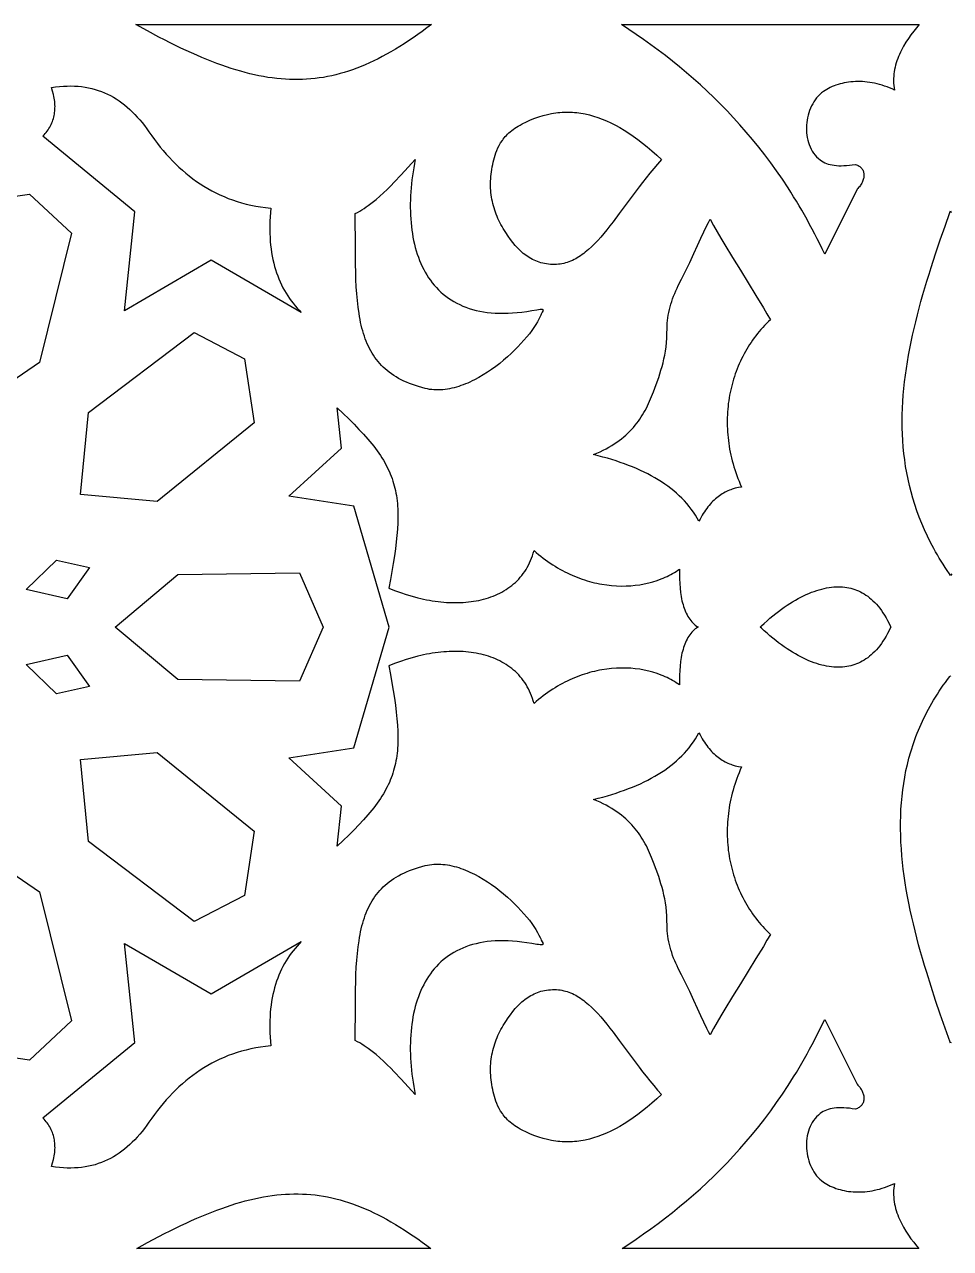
# Model space of a CAD drawing. Extents: x -575 to 575, y -425 to 425.
# Drawn here: x 75.7 to 136.3, y -365 to -285 of the extents above; entities that cross this region are included whole.
import ezdxf

# ---------------------------------------------------------------- set-up
doc = ezdxf.new("R2010")
doc.units = 0
doc.layers.add('LAYER_1', color=18, linetype='CONTINUOUS')

msp = doc.modelspace()

# ---------------------------------------------------------------- linework, layer by layer
at = {"layer": 'LAYER_1'}
for points in [[(102.04, -285.263), (101.738, -285.483), (101.439, -285.697), (101.142, -285.902), (100.848, -286.1), (100.556, -286.29), (100.267, -286.473), (99.979, -286.648), (99.693, -286.816), (99.41, -286.976), (99.128, -287.128), (98.847, -287.273), (98.568, -287.411), (98.29, -287.541), (98.013, -287.664), (97.738, -287.779), (97.463, -287.887), (97.188, -287.987), (96.915, -288.081), (96.642, -288.167), (96.369, -288.245), (96.096, -288.317), (95.824, -288.381), (95.551, -288.438), (95.278, -288.487), (95.005, -288.53), (94.731, -288.565), (94.457, -288.594), (94.182, -288.615), (93.906, -288.629), (93.629, -288.636), (93.35, -288.635), (93.071, -288.628), (92.79, -288.614), (92.507, -288.593), (92.223, -288.565), (91.937, -288.53), (91.649, -288.488), (91.358, -288.439), (91.066, -288.383), (90.771, -288.32), (90.473, -288.251), (90.173, -288.175), (89.87, -288.091), (89.564, -288.001), (89.256, -287.905), (88.943, -287.801), (88.628, -287.691), (88.309, -287.575), (87.986, -287.451), (87.66, -287.321), (87.33, -287.184), (86.995, -287.041), (86.657, -286.891), (86.314, -286.734), (85.967, -286.571), (85.615, -286.402), (85.259, -286.226), (84.898, -286.043), (84.532, -285.854), (83.784, -285.457), (83.014, -285.034), (102.345, -285.034)], [(134.037, -285.249), (133.856, -285.473), (133.679, -285.706), (133.508, -285.947), (133.346, -286.197), (133.193, -286.453), (133.121, -286.584), (133.052, -286.717), (132.986, -286.851), (132.924, -286.987), (132.866, -287.124), (132.812, -287.263), (132.762, -287.403), (132.716, -287.544), (132.676, -287.687), (132.64, -287.831), (132.609, -287.976), (132.584, -288.122), (132.564, -288.269), (132.55, -288.417), (132.542, -288.566), (132.54, -288.716), (132.545, -288.867), (132.557, -289.018), (132.575, -289.171), (132.601, -289.323), (132.439, -289.249), (132.277, -289.179), (132.114, -289.115), (131.952, -289.057), (131.789, -289.004), (131.627, -288.957), (131.466, -288.915), (131.304, -288.878), (131.144, -288.846), (130.984, -288.82), (130.825, -288.798), (130.667, -288.782), (130.511, -288.77), (130.356, -288.764), (130.202, -288.762), (130.05, -288.765), (129.9, -288.773), (129.751, -288.785), (129.605, -288.802), (129.461, -288.823), (129.319, -288.85), (129.18, -288.88), (129.043, -288.915), (128.909, -288.954), (128.778, -288.997), (128.65, -289.045), (128.526, -289.096), (128.404, -289.152), (128.286, -289.211), (128.172, -289.275), (128.061, -289.342), (127.955, -289.414), (127.835, -289.504), (127.722, -289.604), (127.615, -289.711), (127.514, -289.827), (127.421, -289.95), (127.334, -290.079), (127.254, -290.214), (127.18, -290.355), (127.114, -290.501), (127.055, -290.651), (127.003, -290.805), (126.959, -290.962), (126.922, -291.122), (126.892, -291.283), (126.87, -291.446), (126.856, -291.61), (126.849, -291.775), (126.85, -291.939), (126.859, -292.102), (126.877, -292.264), (126.902, -292.423), (126.936, -292.581), (126.978, -292.735), (127.028, -292.885), (127.087, -293.031), (127.154, -293.173), (127.23, -293.308), (127.315, -293.438), (127.409, -293.561), (127.512, -293.677), (127.624, -293.786), (127.745, -293.886), (127.838, -293.952), (127.937, -294.011), (128.043, -294.064), (128.154, -294.111), (128.272, -294.152), (128.396, -294.186), (128.527, -294.213), (128.666, -294.235), (128.811, -294.25), (128.964, -294.258), (129.124, -294.26), (129.292, -294.256), (129.468, -294.245), (129.651, -294.228), (129.844, -294.204), (130.044, -294.174), (130.113, -294.196), (130.178, -294.222), (130.237, -294.251), (130.292, -294.284), (130.342, -294.32), (130.388, -294.359), (130.429, -294.4), (130.466, -294.444), (130.498, -294.49), (130.526, -294.539), (130.549, -294.589), (130.569, -294.641), (130.584, -294.695), (130.595, -294.751), (130.602, -294.807), (130.605, -294.865), (130.604, -294.924), (130.599, -294.984), (130.591, -295.044), (130.578, -295.104), (130.562, -295.165), (130.542, -295.226), (130.519, -295.287), (130.491, -295.347), (130.461, -295.407), (130.427, -295.467), (130.389, -295.525), (130.349, -295.583), (130.304, -295.639), (130.257, -295.694), (130.207, -295.747), (130.153, -295.799), (128.043, -300.031), (127.883, -299.698), (127.722, -299.369), (127.558, -299.044), (127.393, -298.722), (127.226, -298.405), (127.057, -298.091), (126.886, -297.78), (126.714, -297.474), (126.54, -297.171), (126.364, -296.872), (126.186, -296.576), (126.007, -296.284), (125.825, -295.995), (125.642, -295.71), (125.272, -295.15), (124.895, -294.603), (124.511, -294.069), (124.121, -293.548), (123.725, -293.04), (123.323, -292.544), (122.916, -292.059), (122.503, -291.587), (122.084, -291.125), (121.66, -290.675), (121.23, -290.235), (120.796, -289.806), (120.357, -289.386), (119.913, -288.977), (119.464, -288.577), (119.011, -288.186), (118.553, -287.804), (118.091, -287.431), (117.626, -287.066), (117.156, -286.709), (116.683, -286.36), (116.206, -286.018), (115.725, -285.683), (115.242, -285.356), (114.755, -285.034), (134.222, -285.034)], [(79.013, -289.057), (79.248, -289.072), (79.478, -289.095), (79.704, -289.127), (79.925, -289.168), (80.143, -289.217), (80.356, -289.274), (80.565, -289.339), (80.771, -289.413), (80.972, -289.494), (81.17, -289.584), (81.363, -289.682), (81.554, -289.787), (81.74, -289.901), (81.923, -290.022), (82.103, -290.15), (82.279, -290.287), (82.452, -290.431), (82.622, -290.582), (82.789, -290.741), (82.953, -290.907), (83.113, -291.08), (83.271, -291.261), (83.427, -291.448), (83.579, -291.643), (83.729, -291.844), (83.876, -292.053), (84.056, -292.307), (84.238, -292.557), (84.425, -292.802), (84.615, -293.041), (84.809, -293.274), (85.006, -293.503), (85.208, -293.725), (85.414, -293.941), (85.624, -294.152), (85.839, -294.356), (86.058, -294.554), (86.281, -294.746), (86.509, -294.931), (86.742, -295.11), (86.979, -295.282), (87.221, -295.446), (87.468, -295.604), (87.721, -295.755), (87.978, -295.898), (88.24, -296.033), (88.508, -296.162), (88.782, -296.282), (89.061, -296.394), (89.345, -296.499), (89.635, -296.595), (89.931, -296.683), (90.233, -296.763), (90.541, -296.834), (90.855, -296.897), (91.175, -296.95), (91.501, -296.995), (91.834, -297.03), (91.809, -297.322), (91.79, -297.607), (91.778, -297.887), (91.772, -298.161), (91.771, -298.43), (91.777, -298.694), (91.789, -298.952), (91.806, -299.206), (91.83, -299.453), (91.859, -299.696), (91.894, -299.934), (91.934, -300.167), (91.981, -300.394), (92.032, -300.617), (92.089, -300.835), (92.152, -301.048), (92.219, -301.256), (92.293, -301.46), (92.371, -301.659), (92.454, -301.854), (92.543, -302.043), (92.636, -302.229), (92.735, -302.41), (92.838, -302.587), (92.946, -302.759), (93.059, -302.927), (93.177, -303.091), (93.299, -303.251), (93.426, -303.406), (93.557, -303.558), (93.693, -303.706), (93.833, -303.85), (87.947, -300.44), (82.282, -303.732), (82.949, -297.266), (76.951, -292.328), (77.025, -292.247), (77.095, -292.165), (77.161, -292.082), (77.224, -291.997), (77.284, -291.912), (77.339, -291.825), (77.391, -291.737), (77.44, -291.648), (77.484, -291.558), (77.525, -291.466), (77.563, -291.374), (77.597, -291.28), (77.627, -291.185), (77.653, -291.089), (77.676, -290.991), (77.695, -290.892), (77.711, -290.793), (77.723, -290.692), (77.731, -290.59), (77.735, -290.486), (77.736, -290.382), (77.734, -290.276), (77.727, -290.169), (77.717, -290.061), (77.704, -289.952), (77.686, -289.841), (77.665, -289.729), (77.641, -289.617), (77.581, -289.387), (77.506, -289.153), (77.769, -289.115), (78.027, -289.086), (78.281, -289.065), (78.53, -289.054), (78.773, -289.051)], [(111.418, -290.761), (111.555, -290.768), (111.693, -290.778), (111.83, -290.791), (111.968, -290.807), (112.105, -290.827), (112.244, -290.851), (112.382, -290.878), (112.659, -290.941), (112.938, -291.019), (113.218, -291.11), (113.5, -291.215), (113.784, -291.334), (114.069, -291.467), (114.357, -291.614), (114.646, -291.774), (114.939, -291.949), (115.233, -292.138), (115.531, -292.341), (115.831, -292.558), (116.134, -292.789), (116.44, -293.034), (116.75, -293.294), (117.063, -293.568), (117.38, -293.856), (117.119, -294.151), (116.864, -294.448), (116.616, -294.747), (116.375, -295.047), (116.139, -295.348), (115.909, -295.648), (115.462, -296.243), (114.614, -297.393), (114.206, -297.935), (114.005, -298.196), (113.804, -298.448), (113.605, -298.691), (113.405, -298.924), (113.205, -299.146), (113.005, -299.357), (112.803, -299.555), (112.6, -299.741), (112.395, -299.913), (112.291, -299.994), (112.187, -300.07), (112.083, -300.143), (111.977, -300.212), (111.871, -300.277), (111.764, -300.338), (111.656, -300.395), (111.547, -300.447), (111.436, -300.495), (111.325, -300.539), (111.213, -300.578), (111.1, -300.612), (110.985, -300.641), (110.869, -300.665), (110.752, -300.685), (110.633, -300.699), (110.513, -300.708), (110.391, -300.712), (110.254, -300.71), (110.12, -300.704), (109.989, -300.692), (109.862, -300.676), (109.737, -300.655), (109.615, -300.629), (109.495, -300.598), (109.379, -300.563), (109.265, -300.523), (109.153, -300.48), (109.044, -300.431), (108.937, -300.379), (108.833, -300.323), (108.731, -300.263), (108.631, -300.199), (108.533, -300.132), (108.437, -300.061), (108.343, -299.986), (108.251, -299.908), (108.161, -299.827), (108.073, -299.742), (107.986, -299.655), (107.817, -299.471), (107.653, -299.276), (107.495, -299.071), (107.342, -298.857), (107.192, -298.634), (107.03, -298.373), (106.954, -298.241), (106.881, -298.109), (106.812, -297.976), (106.747, -297.841), (106.684, -297.706), (106.626, -297.57), (106.571, -297.434), (106.519, -297.296), (106.472, -297.158), (106.428, -297.018), (106.387, -296.878), (106.351, -296.737), (106.318, -296.595), (106.289, -296.452), (106.265, -296.308), (106.243, -296.163), (106.226, -296.017), (106.213, -295.87), (106.204, -295.722), (106.199, -295.573), (106.198, -295.423), (106.201, -295.272), (106.209, -295.12), (106.22, -294.967), (106.236, -294.812), (106.256, -294.657), (106.28, -294.501), (106.309, -294.343), (106.342, -294.185), (106.379, -294.025), (106.455, -293.733), (106.501, -293.58), (106.553, -293.422), (106.614, -293.262), (106.685, -293.099), (106.767, -292.935), (106.862, -292.771), (106.972, -292.606), (107.032, -292.524), (107.097, -292.443), (107.166, -292.362), (107.239, -292.282), (107.318, -292.202), (107.401, -292.123), (107.489, -292.045), (107.582, -291.968), (107.681, -291.893), (107.785, -291.818), (107.896, -291.745), (108.012, -291.673), (108.134, -291.603), (108.263, -291.534), (108.54, -291.398), (108.817, -291.274), (109.092, -291.164), (109.367, -291.067), (109.641, -290.983), (109.915, -290.912), (110.188, -290.855), (110.325, -290.831), (110.461, -290.811), (110.598, -290.793), (110.734, -290.78), (110.871, -290.769), (111.008, -290.762), (111.144, -290.759), (111.281, -290.758)], [(101.224, -294.124), (101.177, -294.391), (101.134, -294.657), (101.096, -294.923), (101.063, -295.187), (101.034, -295.45), (101.009, -295.712), (100.989, -295.972), (100.974, -296.231), (100.964, -296.488), (100.958, -296.743), (100.957, -296.996), (100.961, -297.247), (100.97, -297.495), (100.984, -297.741), (101.003, -297.984), (101.027, -298.225), (101.057, -298.462), (101.091, -298.697), (101.131, -298.928), (101.176, -299.156), (101.226, -299.38), (101.282, -299.601), (101.344, -299.818), (101.411, -300.031), (101.483, -300.24), (101.561, -300.444), (101.645, -300.645), (101.734, -300.84), (101.83, -301.031), (101.931, -301.218), (102.038, -301.399), (102.151, -301.575), (102.27, -301.746), (102.395, -301.912), (102.526, -302.072), (102.663, -302.226), (102.807, -302.375), (102.956, -302.517), (103.112, -302.654), (103.275, -302.784), (103.444, -302.908), (103.619, -303.025), (103.801, -303.136), (103.989, -303.24), (104.184, -303.337), (104.386, -303.426), (104.595, -303.509), (104.81, -303.584), (105.032, -303.651), (105.261, -303.711), (105.497, -303.763), (105.74, -303.807), (105.99, -303.842), (106.248, -303.87), (106.512, -303.889), (106.783, -303.9), (107.062, -303.901), (107.348, -303.894), (107.642, -303.878), (107.943, -303.853), (108.251, -303.819), (108.567, -303.775), (108.891, -303.721), (109.218, -303.666), (109.341, -303.649), (109.439, -303.638), (109.515, -303.635), (109.57, -303.639), (109.606, -303.65), (109.618, -303.659), (109.627, -303.669), (109.631, -303.681), (109.632, -303.696), (109.626, -303.73), (109.609, -303.773), (109.584, -303.823), (109.516, -303.95), (109.478, -304.026), (109.44, -304.11), (109.364, -304.275), (109.271, -304.45), (109.161, -304.636), (109.035, -304.829), (108.894, -305.03), (108.738, -305.237), (108.568, -305.449), (108.386, -305.664), (108.191, -305.882), (107.984, -306.101), (107.767, -306.32), (107.539, -306.538), (107.302, -306.754), (107.056, -306.966), (106.802, -307.174), (106.54, -307.375), (106.272, -307.569), (105.998, -307.755), (105.718, -307.932), (105.435, -308.098), (105.147, -308.251), (105.002, -308.323), (104.856, -308.392), (104.71, -308.457), (104.563, -308.518), (104.416, -308.576), (104.268, -308.629), (104.121, -308.678), (103.973, -308.723), (103.825, -308.764), (103.677, -308.8), (103.529, -308.831), (103.381, -308.857), (103.234, -308.878), (103.087, -308.893), (102.941, -308.904), (102.795, -308.909), (102.649, -308.908), (102.505, -308.901), (102.361, -308.889), (102.219, -308.87), (102.077, -308.845), (101.936, -308.813), (101.714, -308.755), (101.499, -308.693), (101.291, -308.628), (101.09, -308.558), (100.897, -308.485), (100.71, -308.407), (100.529, -308.326), (100.356, -308.241), (100.189, -308.152), (100.028, -308.059), (99.873, -307.963), (99.725, -307.862), (99.582, -307.758), (99.446, -307.65), (99.315, -307.538), (99.19, -307.422), (99.07, -307.302), (98.955, -307.179), (98.846, -307.051), (98.742, -306.92), (98.643, -306.785), (98.549, -306.646), (98.46, -306.504), (98.375, -306.357), (98.294, -306.207), (98.218, -306.053), (98.147, -305.895), (98.079, -305.733), (98.016, -305.567), (97.956, -305.398), (97.9, -305.225), (97.848, -305.048), (97.799, -304.867), (97.754, -304.682), (97.712, -304.494), (97.673, -304.302), (97.637, -304.106), (97.604, -303.906), (97.546, -303.495), (97.498, -303.069), (97.46, -302.628), (97.429, -302.171), (97.406, -301.7), (97.389, -301.213), (97.377, -300.712), (97.369, -300.195), (97.365, -299.664), (97.359, -297.388), (97.508, -297.307), (97.653, -297.223), (97.796, -297.137), (97.936, -297.047), (98.073, -296.956), (98.207, -296.861), (98.47, -296.666), (98.724, -296.461), (98.97, -296.249), (99.21, -296.03), (99.446, -295.804), (99.677, -295.572), (99.905, -295.336), (100.357, -294.851), (100.811, -294.356), (101.275, -293.856)], [(78.816, -298.662), (76.722, -307.108), (72.676, -309.874), (70.271, -305.051), (72.334, -296.647), (76.06, -296.109)], [(120.782, -298.171), (121.019, -298.587), (121.261, -299.005), (121.509, -299.423), (122.016, -300.259), (122.53, -301.092), (123.547, -302.735), (124.031, -303.536), (124.264, -303.93), (124.489, -304.32), (124.36, -304.443), (124.234, -304.569), (124.11, -304.697), (123.99, -304.828), (123.872, -304.96), (123.757, -305.096), (123.645, -305.233), (123.536, -305.372), (123.429, -305.514), (123.326, -305.658), (123.225, -305.803), (123.128, -305.951), (123.033, -306.101), (122.941, -306.252), (122.853, -306.406), (122.767, -306.561), (122.684, -306.718), (122.605, -306.877), (122.528, -307.037), (122.455, -307.199), (122.385, -307.363), (122.318, -307.528), (122.254, -307.695), (122.193, -307.863), (122.136, -308.032), (122.081, -308.203), (122.03, -308.375), (121.982, -308.549), (121.938, -308.724), (121.897, -308.899), (121.859, -309.076), (121.824, -309.254), (121.793, -309.434), (121.765, -309.614), (121.741, -309.795), (121.72, -309.977), (121.702, -310.159), (121.688, -310.343), (121.677, -310.527), (121.67, -310.713), (121.667, -310.898), (121.667, -311.085), (121.67, -311.272), (121.677, -311.459), (121.688, -311.647), (121.702, -311.836), (121.72, -312.025), (121.742, -312.214), (121.767, -312.404), (121.796, -312.593), (121.828, -312.784), (121.865, -312.974), (121.905, -313.164), (121.949, -313.355), (121.997, -313.545), (122.048, -313.736), (122.104, -313.926), (122.163, -314.116), (122.226, -314.307), (122.293, -314.497), (122.364, -314.686), (122.439, -314.876), (122.518, -315.065), (122.6, -315.254), (122.397, -315.289), (122.198, -315.336), (122.001, -315.395), (121.904, -315.429), (121.808, -315.466), (121.713, -315.507), (121.619, -315.551), (121.526, -315.598), (121.434, -315.648), (121.342, -315.703), (121.252, -315.76), (121.163, -315.822), (121.075, -315.887), (120.988, -315.956), (120.902, -316.028), (120.817, -316.105), (120.733, -316.186), (120.651, -316.27), (120.569, -316.359), (120.489, -316.452), (120.41, -316.549), (120.332, -316.651), (120.256, -316.757), (120.18, -316.867), (120.106, -316.982), (120.034, -317.101), (119.962, -317.225), (119.892, -317.354), (119.824, -317.488), (119.708, -317.283), (119.585, -317.084), (119.455, -316.89), (119.319, -316.7), (119.175, -316.515), (119.024, -316.335), (118.867, -316.159), (118.703, -315.988), (118.532, -315.822), (118.355, -315.66), (118.171, -315.503), (117.981, -315.35), (117.785, -315.201), (117.582, -315.056), (117.373, -314.916), (117.158, -314.78), (116.936, -314.649), (116.709, -314.521), (116.476, -314.397), (116.237, -314.278), (115.992, -314.162), (115.741, -314.05), (115.485, -313.942), (115.223, -313.838), (114.956, -313.738), (114.683, -313.641), (114.405, -313.549), (114.122, -313.459), (113.834, -313.374), (113.54, -313.291), (113.241, -313.213), (112.937, -313.137), (113.154, -313.046), (113.362, -312.951), (113.562, -312.854), (113.755, -312.754), (113.94, -312.651), (114.118, -312.545), (114.289, -312.437), (114.453, -312.326), (114.61, -312.213), (114.761, -312.097), (114.905, -311.979), (115.044, -311.858), (115.176, -311.735), (115.303, -311.61), (115.424, -311.482), (115.541, -311.353), (115.652, -311.221), (115.758, -311.087), (115.86, -310.951), (115.957, -310.813), (116.05, -310.673), (116.139, -310.532), (116.224, -310.388), (116.306, -310.243), (116.384, -310.096), (116.459, -309.947), (116.599, -309.645), (116.73, -309.337), (116.852, -309.024), (117.025, -308.555), (117.189, -308.09), (117.267, -307.856), (117.34, -307.62), (117.409, -307.38), (117.473, -307.136), (117.532, -306.887), (117.584, -306.632), (117.629, -306.368), (117.668, -306.097), (117.698, -305.816), (117.719, -305.524), (117.732, -305.221), (117.735, -304.906), (117.738, -304.732), (117.747, -304.556), (117.763, -304.378), (117.785, -304.2), (117.813, -304.021), (117.847, -303.841), (117.887, -303.661), (117.933, -303.482), (117.984, -303.303), (118.039, -303.125), (118.1, -302.948), (118.166, -302.773), (118.236, -302.599), (118.311, -302.428), (118.389, -302.26), (118.472, -302.095), (118.686, -301.675), (118.88, -301.286), (119.216, -300.591), (119.495, -299.992), (119.732, -299.468), (119.942, -299.002), (120.138, -298.574), (120.338, -298.164), (120.442, -297.961), (120.554, -297.755)], [(90.125, -306.867), (90.742, -311.066), (84.406, -316.201), (79.397, -315.743), (79.921, -310.389), (86.828, -305.166)], [(96.56, -310.449), (96.931, -310.805), (97.278, -311.149), (97.603, -311.484), (97.905, -311.809), (98.186, -312.128), (98.446, -312.439), (98.567, -312.593), (98.684, -312.746), (98.796, -312.898), (98.903, -313.049), (99.005, -313.2), (99.102, -313.35), (99.194, -313.5), (99.282, -313.649), (99.365, -313.799), (99.443, -313.948), (99.517, -314.098), (99.586, -314.249), (99.651, -314.4), (99.712, -314.552), (99.768, -314.705), (99.82, -314.859), (99.868, -315.014), (99.912, -315.17), (99.952, -315.329), (99.988, -315.488), (100.02, -315.65), (100.049, -315.814), (100.073, -315.98), (100.094, -316.148), (100.112, -316.319), (100.125, -316.492), (100.136, -316.669), (100.142, -316.848), (100.146, -317.03), (100.146, -317.216), (100.137, -317.598), (100.115, -317.995), (100.082, -318.408), (100.037, -318.838), (99.981, -319.288), (99.915, -319.757), (99.839, -320.248), (99.754, -320.761), (99.66, -321.298), (99.558, -321.86), (99.933, -322.013), (100.309, -322.152), (100.688, -322.279), (101.068, -322.393), (101.447, -322.493), (101.637, -322.538), (101.827, -322.58), (102.016, -322.618), (102.205, -322.653), (102.393, -322.684), (102.581, -322.711), (102.768, -322.736), (102.954, -322.756), (103.139, -322.773), (103.324, -322.786), (103.507, -322.796), (103.689, -322.802), (103.87, -322.805), (104.049, -322.803), (104.228, -322.798), (104.404, -322.789), (104.579, -322.776), (104.752, -322.76), (104.924, -322.739), (105.093, -322.715), (105.26, -322.687), (105.426, -322.655), (105.589, -322.619), (105.75, -322.579), (105.908, -322.535), (106.064, -322.487), (106.218, -322.434), (106.368, -322.378), (106.516, -322.318), (106.661, -322.253), (106.804, -322.185), (106.943, -322.112), (107.079, -322.035), (107.212, -321.954), (107.341, -321.868), (107.467, -321.778), (107.589, -321.684), (107.708, -321.586), (107.823, -321.483), (107.935, -321.376), (108.042, -321.264), (108.146, -321.148), (108.245, -321.027), (108.34, -320.902), (108.431, -320.773), (108.518, -320.639), (108.6, -320.5), (108.678, -320.357), (108.751, -320.209), (108.819, -320.056), (108.882, -319.899), (108.941, -319.737), (108.994, -319.57), (109.043, -319.399), (109.191, -319.53), (109.341, -319.656), (109.492, -319.778), (109.644, -319.897), (109.797, -320.011), (109.951, -320.122), (110.107, -320.228), (110.263, -320.331), (110.419, -320.429), (110.577, -320.524), (110.735, -320.615), (110.894, -320.703), (111.054, -320.786), (111.214, -320.866), (111.374, -320.942), (111.535, -321.014), (111.696, -321.083), (111.858, -321.148), (112.019, -321.209), (112.181, -321.267), (112.343, -321.321), (112.505, -321.371), (112.667, -321.418), (112.829, -321.462), (112.991, -321.502), (113.152, -321.539), (113.314, -321.572), (113.475, -321.602), (113.796, -321.651), (114.114, -321.687), (114.431, -321.71), (114.744, -321.72), (115.054, -321.717), (115.36, -321.702), (115.662, -321.674), (115.959, -321.634), (116.25, -321.582), (116.536, -321.519), (116.815, -321.444), (117.088, -321.357), (117.353, -321.26), (117.483, -321.207), (117.611, -321.151), (117.736, -321.093), (117.86, -321.032), (117.982, -320.968), (118.101, -320.902), (118.218, -320.833), (118.332, -320.762), (118.444, -320.688), (118.554, -320.612), (118.548, -320.933), (118.55, -321.247), (118.563, -321.553), (118.585, -321.85), (118.617, -322.138), (118.66, -322.414), (118.685, -322.548), (118.713, -322.679), (118.745, -322.807), (118.779, -322.932), (118.815, -323.053), (118.855, -323.171), (118.898, -323.285), (118.944, -323.395), (118.993, -323.502), (119.045, -323.605), (119.101, -323.703), (119.159, -323.798), (119.221, -323.888), (119.287, -323.974), (119.355, -324.055), (119.427, -324.132), (119.503, -324.204), (119.582, -324.271), (119.664, -324.333), (119.751, -324.39), (119.774, -324.39), (119.763, -324.398), (119.774, -324.405), (119.751, -324.405), (119.664, -324.462), (119.582, -324.524), (119.503, -324.592), (119.427, -324.664), (119.355, -324.74), (119.287, -324.822), (119.221, -324.907), (119.159, -324.998), (119.101, -325.092), (119.045, -325.191), (118.993, -325.293), (118.944, -325.4), (118.898, -325.511), (118.855, -325.625), (118.815, -325.742), (118.779, -325.864), (118.745, -325.988), (118.713, -326.116), (118.685, -326.247), (118.66, -326.381), (118.617, -326.658), (118.585, -326.945), (118.563, -327.242), (118.55, -327.549), (118.548, -327.863), (118.554, -328.184), (118.444, -328.108), (118.332, -328.034), (118.218, -327.962), (118.101, -327.893), (117.982, -327.827), (117.86, -327.763), (117.736, -327.702), (117.611, -327.644), (117.483, -327.589), (117.353, -327.536), (117.088, -327.438), (116.815, -327.352), (116.536, -327.277), (116.25, -327.213), (115.959, -327.161), (115.662, -327.121), (115.36, -327.094), (115.054, -327.078), (114.744, -327.076), (114.431, -327.086), (114.114, -327.109), (113.796, -327.145), (113.475, -327.194), (113.314, -327.224), (113.152, -327.257), (112.991, -327.293), (112.829, -327.333), (112.667, -327.377), (112.505, -327.424), (112.343, -327.475), (112.181, -327.529), (112.019, -327.586), (111.858, -327.648), (111.696, -327.713), (111.535, -327.781), (111.374, -327.854), (111.214, -327.93), (111.054, -328.009), (110.894, -328.093), (110.735, -328.18), (110.577, -328.271), (110.419, -328.366), (110.263, -328.465), (110.107, -328.567), (109.951, -328.674), (109.797, -328.784), (109.644, -328.899), (109.492, -329.017), (109.341, -329.139), (109.191, -329.266), (109.043, -329.396), (108.994, -329.225), (108.941, -329.058), (108.882, -328.896), (108.819, -328.739), (108.751, -328.587), (108.678, -328.439), (108.6, -328.296), (108.518, -328.157), (108.431, -328.023), (108.34, -327.893), (108.245, -327.768), (108.146, -327.648), (108.042, -327.531), (107.935, -327.42), (107.823, -327.313), (107.708, -327.21), (107.589, -327.111), (107.467, -327.017), (107.341, -326.927), (107.212, -326.842), (107.079, -326.761), (106.943, -326.684), (106.804, -326.611), (106.661, -326.542), (106.516, -326.478), (106.368, -326.417), (106.218, -326.361), (106.064, -326.309), (105.908, -326.261), (105.75, -326.217), (105.589, -326.177), (105.426, -326.141), (105.26, -326.108), (105.093, -326.08), (104.924, -326.056), (104.752, -326.036), (104.579, -326.019), (104.404, -326.006), (104.228, -325.997), (104.049, -325.992), (103.87, -325.991), (103.689, -325.993), (103.507, -325.999), (103.324, -326.009), (103.139, -326.022), (102.954, -326.039), (102.768, -326.06), (102.581, -326.084), (102.393, -326.112), (102.205, -326.143), (102.016, -326.178), (101.827, -326.216), (101.637, -326.257), (101.447, -326.302), (101.068, -326.403), (100.688, -326.516), (100.309, -326.643), (99.933, -326.783), (99.558, -326.935), (99.66, -327.497), (99.754, -328.034), (99.839, -328.548), (99.915, -329.038), (99.981, -329.508), (100.037, -329.957), (100.082, -330.388), (100.115, -330.801), (100.137, -331.198), (100.146, -331.579), (100.146, -331.765), (100.142, -331.948), (100.136, -332.127), (100.125, -332.303), (100.112, -332.477), (100.094, -332.647), (100.073, -332.816), (100.049, -332.982), (100.02, -333.145), (99.988, -333.307), (99.952, -333.467), (99.912, -333.625), (99.868, -333.782), (99.82, -333.937), (99.768, -334.091), (99.712, -334.244), (99.651, -334.396), (99.586, -334.547), (99.517, -334.697), (99.443, -334.847), (99.365, -334.997), (99.282, -335.146), (99.194, -335.296), (99.102, -335.446), (99.005, -335.596), (98.903, -335.746), (98.796, -335.897), (98.684, -336.049), (98.567, -336.202), (98.446, -336.356), (98.186, -336.668), (97.905, -336.986), (97.603, -337.312), (97.278, -337.646), (96.931, -337.991), (96.56, -338.346), (96.166, -338.715), (96.452, -336.092), (93.008, -332.954), (97.256, -332.291), (99.567, -324.398), (97.256, -316.504), (93.008, -315.842), (96.452, -312.703), (96.166, -310.081)], [(79.986, -320.507), (78.52, -322.563), (75.84, -321.955), (77.824, -320.033)], [(95.265, -324.398), (93.725, -327.929), (85.768, -327.825), (81.678, -324.398), (85.768, -320.97), (93.725, -320.866)], [(129.066, -321.773), (129.207, -321.781), (129.345, -321.795), (129.48, -321.814), (129.614, -321.838), (129.745, -321.868), (129.874, -321.903), (130.001, -321.944), (130.127, -321.99), (130.25, -322.042), (130.373, -322.1), (130.494, -322.164), (130.613, -322.234), (130.732, -322.31), (130.849, -322.393), (130.965, -322.483), (131.08, -322.58), (131.194, -322.684), (131.307, -322.795), (131.418, -322.914), (131.528, -323.041), (131.637, -323.176), (131.744, -323.319), (131.849, -323.47), (131.953, -323.63), (132.055, -323.798), (132.154, -323.976), (132.251, -324.162), (132.346, -324.357), (132.364, -324.398), (132.346, -324.438), (132.251, -324.634), (132.154, -324.82), (132.055, -324.997), (131.953, -325.166), (131.849, -325.325), (131.744, -325.477), (131.637, -325.62), (131.528, -325.755), (131.418, -325.882), (131.307, -326.001), (131.194, -326.112), (131.08, -326.216), (130.965, -326.312), (130.849, -326.402), (130.732, -326.485), (130.613, -326.561), (130.494, -326.631), (130.373, -326.695), (130.25, -326.753), (130.127, -326.805), (130.001, -326.852), (129.874, -326.892), (129.745, -326.928), (129.614, -326.957), (129.48, -326.982), (129.345, -327.001), (129.207, -327.014), (129.066, -327.022), (128.923, -327.025), (128.777, -327.021), (128.629, -327.012), (128.478, -326.998), (128.325, -326.977), (128.168, -326.951), (128.01, -326.919), (127.849, -326.88), (127.686, -326.836), (127.52, -326.785), (127.352, -326.728), (127.182, -326.665), (127.01, -326.596), (126.837, -326.521), (126.661, -326.439), (126.484, -326.351), (126.306, -326.256), (126.126, -326.156), (125.945, -326.049), (125.762, -325.935), (125.579, -325.816), (125.394, -325.69), (125.209, -325.558), (125.023, -325.42), (124.837, -325.276), (124.65, -325.126), (124.463, -324.969), (124.275, -324.807), (124.088, -324.638), (123.9, -324.464), (123.831, -324.398), (123.9, -324.331), (124.088, -324.157), (124.275, -323.989), (124.463, -323.826), (124.65, -323.67), (124.837, -323.519), (125.023, -323.375), (125.209, -323.237), (125.394, -323.105), (125.579, -322.98), (125.762, -322.86), (125.945, -322.747), (126.126, -322.64), (126.306, -322.539), (126.484, -322.445), (126.661, -322.357), (126.837, -322.275), (127.01, -322.199), (127.182, -322.13), (127.352, -322.067), (127.52, -322.01), (127.686, -321.96), (127.849, -321.915), (128.01, -321.877), (128.168, -321.844), (128.325, -321.818), (128.478, -321.798), (128.629, -321.783), (128.777, -321.774), (128.923, -321.771)], [(79.986, -328.288), (77.824, -328.763), (75.84, -326.84), (78.52, -326.232)], [(119.892, -331.441), (119.962, -331.57), (120.034, -331.694), (120.106, -331.814), (120.18, -331.929), (120.256, -332.039), (120.332, -332.145), (120.41, -332.246), (120.489, -332.343), (120.569, -332.436), (120.651, -332.525), (120.733, -332.61), (120.817, -332.69), (120.902, -332.767), (120.988, -332.84), (121.075, -332.909), (121.163, -332.974), (121.252, -333.035), (121.342, -333.093), (121.434, -333.147), (121.526, -333.198), (121.619, -333.245), (121.713, -333.289), (121.808, -333.329), (121.904, -333.366), (122.001, -333.4), (122.198, -333.459), (122.397, -333.506), (122.6, -333.542), (122.518, -333.731), (122.439, -333.92), (122.364, -334.109), (122.293, -334.299), (122.226, -334.489), (122.163, -334.679), (122.104, -334.87), (122.048, -335.06), (121.997, -335.25), (121.949, -335.441), (121.905, -335.631), (121.865, -335.822), (121.828, -336.012), (121.796, -336.202), (121.767, -336.392), (121.742, -336.581), (121.72, -336.771), (121.702, -336.96), (121.688, -337.148), (121.677, -337.336), (121.67, -337.524), (121.667, -337.711), (121.667, -337.897), (121.67, -338.083), (121.677, -338.268), (121.688, -338.452), (121.702, -338.636), (121.72, -338.819), (121.741, -339.001), (121.765, -339.182), (121.793, -339.362), (121.824, -339.541), (121.859, -339.719), (121.897, -339.896), (121.938, -340.072), (121.982, -340.247), (122.03, -340.42), (122.081, -340.592), (122.136, -340.763), (122.193, -340.933), (122.254, -341.101), (122.318, -341.267), (122.385, -341.433), (122.455, -341.596), (122.528, -341.758), (122.605, -341.919), (122.684, -342.077), (122.767, -342.234), (122.853, -342.39), (122.941, -342.543), (123.033, -342.695), (123.128, -342.844), (123.225, -342.992), (123.326, -343.138), (123.429, -343.282), (123.536, -343.423), (123.645, -343.563), (123.757, -343.7), (123.872, -343.835), (123.99, -343.968), (124.11, -344.098), (124.234, -344.227), (124.36, -344.352), (124.489, -344.476), (124.264, -344.865), (124.031, -345.259), (123.547, -346.061), (122.53, -347.703), (122.016, -348.536), (121.509, -349.372), (121.261, -349.791), (121.019, -350.208), (120.782, -350.625), (120.554, -351.04), (120.442, -350.834), (120.338, -350.631), (120.138, -350.222), (119.942, -349.794), (119.732, -349.327), (119.495, -348.804), (119.216, -348.204), (118.88, -347.51), (118.686, -347.121), (118.472, -346.701), (118.389, -346.535), (118.311, -346.367), (118.236, -346.196), (118.166, -346.023), (118.1, -345.848), (118.039, -345.671), (117.984, -345.493), (117.933, -345.314), (117.887, -345.134), (117.847, -344.954), (117.813, -344.775), (117.785, -344.596), (117.763, -344.417), (117.747, -344.24), (117.738, -344.064), (117.735, -343.89), (117.732, -343.574), (117.719, -343.271), (117.698, -342.979), (117.668, -342.698), (117.629, -342.427), (117.584, -342.164), (117.532, -341.908), (117.473, -341.659), (117.409, -341.415), (117.34, -341.176), (117.267, -340.939), (117.189, -340.705), (117.025, -340.24), (116.852, -339.772), (116.73, -339.458), (116.599, -339.15), (116.459, -338.848), (116.384, -338.699), (116.306, -338.552), (116.224, -338.407), (116.139, -338.264), (116.05, -338.122), (115.957, -337.982), (115.86, -337.844), (115.758, -337.709), (115.652, -337.575), (115.541, -337.443), (115.424, -337.313), (115.303, -337.186), (115.176, -337.06), (115.044, -336.938), (114.905, -336.817), (114.761, -336.699), (114.61, -336.583), (114.453, -336.469), (114.289, -336.359), (114.118, -336.25), (113.94, -336.145), (113.755, -336.042), (113.562, -335.942), (113.362, -335.844), (113.154, -335.75), (112.937, -335.658), (113.241, -335.583), (113.54, -335.504), (113.834, -335.422), (114.122, -335.336), (114.405, -335.247), (114.683, -335.154), (114.956, -335.057), (115.223, -334.957), (115.485, -334.853), (115.741, -334.745), (115.992, -334.634), (116.237, -334.518), (116.476, -334.398), (116.709, -334.275), (116.936, -334.147), (117.158, -334.015), (117.373, -333.879), (117.582, -333.739), (117.785, -333.595), (117.981, -333.446), (118.171, -333.293), (118.355, -333.135), (118.532, -332.973), (118.703, -332.807), (118.867, -332.636), (119.024, -332.461), (119.175, -332.28), (119.319, -332.095), (119.455, -331.906), (119.585, -331.711), (119.708, -331.512), (119.824, -331.308)], [(90.742, -337.73), (90.125, -341.929), (86.828, -343.629), (79.921, -338.407), (79.397, -333.052), (84.406, -332.595)], [(76.722, -341.688), (78.816, -350.133), (76.06, -352.686), (72.334, -352.148), (70.271, -343.744), (72.676, -338.922)], [(102.941, -339.892), (103.087, -339.902), (103.234, -339.918), (103.381, -339.939), (103.529, -339.965), (103.677, -339.996), (103.825, -340.032), (103.973, -340.072), (104.121, -340.117), (104.268, -340.166), (104.416, -340.22), (104.563, -340.277), (104.71, -340.338), (104.856, -340.403), (105.002, -340.472), (105.147, -340.544), (105.435, -340.698), (105.718, -340.864), (105.998, -341.04), (106.272, -341.226), (106.54, -341.42), (106.802, -341.622), (107.056, -341.829), (107.302, -342.041), (107.539, -342.257), (107.767, -342.475), (107.984, -342.694), (108.191, -342.913), (108.386, -343.131), (108.568, -343.347), (108.738, -343.558), (108.894, -343.765), (109.035, -343.966), (109.161, -344.16), (109.271, -344.345), (109.364, -344.521), (109.44, -344.685), (109.478, -344.77), (109.516, -344.846), (109.584, -344.972), (109.609, -345.023), (109.626, -345.065), (109.632, -345.1), (109.631, -345.114), (109.627, -345.126), (109.618, -345.137), (109.606, -345.145), (109.57, -345.157), (109.515, -345.161), (109.439, -345.157), (109.341, -345.147), (109.218, -345.129), (108.891, -345.074), (108.567, -345.021), (108.251, -344.977), (107.943, -344.942), (107.642, -344.917), (107.348, -344.901), (107.062, -344.894), (106.783, -344.896), (106.512, -344.906), (106.248, -344.926), (105.99, -344.953), (105.74, -344.989), (105.497, -345.033), (105.261, -345.085), (105.032, -345.144), (104.81, -345.212), (104.595, -345.287), (104.386, -345.369), (104.184, -345.459), (103.989, -345.556), (103.801, -345.66), (103.619, -345.77), (103.444, -345.887), (103.275, -346.011), (103.112, -346.142), (102.956, -346.278), (102.807, -346.421), (102.663, -346.569), (102.526, -346.724), (102.395, -346.884), (102.27, -347.049), (102.151, -347.22), (102.038, -347.396), (101.931, -347.578), (101.83, -347.764), (101.734, -347.955), (101.645, -348.151), (101.561, -348.351), (101.483, -348.556), (101.411, -348.765), (101.344, -348.978), (101.282, -349.194), (101.226, -349.415), (101.176, -349.64), (101.131, -349.867), (101.091, -350.099), (101.057, -350.333), (101.027, -350.571), (101.003, -350.811), (100.984, -351.054), (100.97, -351.3), (100.961, -351.549), (100.957, -351.799), (100.958, -352.052), (100.964, -352.307), (100.974, -352.564), (100.989, -352.823), (101.009, -353.083), (101.034, -353.345), (101.063, -353.608), (101.096, -353.873), (101.134, -354.138), (101.177, -354.405), (101.224, -354.672), (101.275, -354.939), (100.811, -354.44), (100.357, -353.945), (99.905, -353.46), (99.677, -353.223), (99.446, -352.992), (99.21, -352.766), (98.97, -352.546), (98.724, -352.334), (98.47, -352.13), (98.207, -351.934), (98.073, -351.84), (97.936, -351.748), (97.796, -351.659), (97.653, -351.572), (97.508, -351.488), (97.359, -351.407), (97.365, -349.132), (97.369, -348.6), (97.377, -348.084), (97.389, -347.582), (97.406, -347.096), (97.429, -346.624), (97.46, -346.168), (97.498, -345.727), (97.546, -345.301), (97.604, -344.89), (97.637, -344.69), (97.673, -344.494), (97.712, -344.302), (97.754, -344.113), (97.799, -343.929), (97.848, -343.748), (97.9, -343.571), (97.956, -343.398), (98.016, -343.228), (98.079, -343.063), (98.147, -342.901), (98.218, -342.743), (98.294, -342.589), (98.375, -342.438), (98.46, -342.292), (98.549, -342.149), (98.643, -342.01), (98.742, -341.875), (98.846, -341.744), (98.955, -341.617), (99.07, -341.493), (99.19, -341.373), (99.315, -341.258), (99.446, -341.146), (99.582, -341.037), (99.725, -340.933), (99.873, -340.833), (100.028, -340.736), (100.189, -340.643), (100.356, -340.554), (100.529, -340.469), (100.71, -340.388), (100.897, -340.311), (101.09, -340.237), (101.291, -340.168), (101.499, -340.102), (101.714, -340.04), (101.936, -339.982), (102.077, -339.951), (102.219, -339.926), (102.361, -339.907), (102.505, -339.894), (102.649, -339.888), (102.795, -339.887)], [(93.693, -345.09), (93.557, -345.237), (93.426, -345.389), (93.299, -345.545), (93.177, -345.705), (93.059, -345.868), (92.946, -346.037), (92.838, -346.209), (92.735, -346.386), (92.636, -346.567), (92.543, -346.752), (92.454, -346.942), (92.371, -347.136), (92.293, -347.335), (92.219, -347.539), (92.152, -347.747), (92.089, -347.961), (92.032, -348.178), (91.981, -348.401), (91.934, -348.629), (91.894, -348.862), (91.859, -349.099), (91.83, -349.342), (91.806, -349.59), (91.789, -349.843), (91.777, -350.101), (91.771, -350.365), (91.772, -350.634), (91.778, -350.909), (91.79, -351.189), (91.809, -351.474), (91.834, -351.765), (91.501, -351.801), (91.175, -351.845), (90.855, -351.899), (90.541, -351.961), (90.233, -352.033), (89.931, -352.112), (89.635, -352.2), (89.345, -352.297), (89.061, -352.401), (88.782, -352.514), (88.508, -352.634), (88.24, -352.762), (87.978, -352.898), (87.721, -353.041), (87.468, -353.191), (87.221, -353.349), (86.979, -353.514), (86.742, -353.686), (86.509, -353.864), (86.281, -354.049), (86.058, -354.241), (85.839, -354.439), (85.624, -354.644), (85.414, -354.854), (85.208, -355.071), (85.006, -355.293), (84.809, -355.521), (84.615, -355.755), (84.425, -355.994), (84.238, -356.238), (84.056, -356.488), (83.876, -356.743), (83.729, -356.951), (83.579, -357.153), (83.427, -357.347), (83.271, -357.535), (83.113, -357.715), (82.953, -357.889), (82.789, -358.055), (82.622, -358.213), (82.452, -358.365), (82.279, -358.509), (82.103, -358.645), (81.923, -358.774), (81.74, -358.895), (81.554, -359.008), (81.363, -359.114), (81.17, -359.211), (80.972, -359.301), (80.771, -359.383), (80.565, -359.456), (80.356, -359.522), (80.143, -359.579), (79.925, -359.628), (79.704, -359.668), (79.478, -359.7), (79.248, -359.723), (79.013, -359.738), (78.773, -359.744), (78.53, -359.742), (78.281, -359.73), (78.027, -359.71), (77.769, -359.681), (77.506, -359.642), (77.581, -359.408), (77.641, -359.179), (77.665, -359.066), (77.686, -358.954), (77.704, -358.844), (77.717, -358.735), (77.727, -358.626), (77.734, -358.52), (77.736, -358.414), (77.735, -358.309), (77.731, -358.206), (77.723, -358.104), (77.711, -358.003), (77.695, -357.903), (77.676, -357.804), (77.653, -357.707), (77.627, -357.611), (77.597, -357.516), (77.563, -357.422), (77.525, -357.329), (77.484, -357.238), (77.44, -357.147), (77.391, -357.058), (77.339, -356.97), (77.284, -356.884), (77.224, -356.798), (77.161, -356.714), (77.095, -356.631), (77.025, -356.549), (76.951, -356.468), (82.949, -351.53), (82.282, -345.063), (87.947, -348.355), (93.833, -344.946)], [(110.513, -348.088), (110.633, -348.097), (110.752, -348.111), (110.869, -348.13), (110.985, -348.155), (111.1, -348.184), (111.213, -348.218), (111.325, -348.257), (111.436, -348.3), (111.547, -348.348), (111.656, -348.4), (111.764, -348.457), (111.871, -348.518), (111.977, -348.583), (112.083, -348.652), (112.187, -348.725), (112.291, -348.802), (112.395, -348.882), (112.6, -349.054), (112.803, -349.24), (113.005, -349.439), (113.205, -349.65), (113.405, -349.872), (113.605, -350.105), (113.804, -350.348), (114.005, -350.6), (114.206, -350.86), (114.614, -351.402), (115.462, -352.552), (115.909, -353.148), (116.139, -353.448), (116.375, -353.748), (116.616, -354.048), (116.864, -354.347), (117.119, -354.645), (117.38, -354.939), (117.063, -355.228), (116.75, -355.502), (116.44, -355.761), (116.134, -356.007), (115.831, -356.238), (115.531, -356.455), (115.233, -356.658), (114.939, -356.846), (114.646, -357.021), (114.357, -357.182), (114.069, -357.328), (113.784, -357.461), (113.5, -357.58), (113.218, -357.685), (112.938, -357.777), (112.659, -357.854), (112.382, -357.918), (112.244, -357.945), (112.105, -357.968), (111.968, -357.988), (111.83, -358.005), (111.693, -358.018), (111.555, -358.028), (111.418, -358.034), (111.281, -358.037), (111.144, -358.037), (111.008, -358.033), (110.871, -358.026), (110.734, -358.016), (110.598, -358.002), (110.461, -357.985), (110.325, -357.965), (110.188, -357.941), (109.915, -357.883), (109.641, -357.813), (109.367, -357.729), (109.092, -357.631), (108.817, -357.521), (108.54, -357.398), (108.263, -357.261), (108.134, -357.193), (108.012, -357.122), (107.896, -357.051), (107.785, -356.977), (107.681, -356.903), (107.582, -356.827), (107.489, -356.75), (107.401, -356.672), (107.318, -356.593), (107.239, -356.514), (107.166, -356.433), (107.097, -356.353), (107.032, -356.271), (106.972, -356.189), (106.862, -356.025), (106.767, -355.86), (106.685, -355.696), (106.614, -355.534), (106.553, -355.373), (106.501, -355.216), (106.455, -355.062), (106.379, -354.77), (106.342, -354.611), (106.309, -354.452), (106.28, -354.295), (106.256, -354.138), (106.236, -353.983), (106.22, -353.829), (106.209, -353.676), (106.201, -353.524), (106.198, -353.373), (106.199, -353.223), (106.204, -353.074), (106.213, -352.926), (106.226, -352.779), (106.243, -352.633), (106.265, -352.488), (106.289, -352.344), (106.318, -352.201), (106.351, -352.059), (106.387, -351.918), (106.428, -351.777), (106.472, -351.638), (106.519, -351.499), (106.571, -351.362), (106.626, -351.225), (106.684, -351.089), (106.747, -350.954), (106.812, -350.82), (106.881, -350.687), (106.954, -350.554), (107.03, -350.422), (107.192, -350.161), (107.342, -349.938), (107.495, -349.724), (107.653, -349.519), (107.817, -349.324), (107.986, -349.141), (108.073, -349.053), (108.161, -348.969), (108.251, -348.887), (108.343, -348.809), (108.437, -348.735), (108.533, -348.664), (108.631, -348.596), (108.731, -348.532), (108.833, -348.472), (108.937, -348.416), (109.044, -348.364), (109.153, -348.316), (109.265, -348.272), (109.379, -348.233), (109.495, -348.197), (109.615, -348.167), (109.737, -348.141), (109.862, -348.12), (109.989, -348.103), (110.12, -348.092), (110.254, -348.085), (110.391, -348.084)], [(130.153, -354.27), (130.207, -354.321), (130.257, -354.375), (130.304, -354.43), (130.349, -354.486), (130.389, -354.543), (130.427, -354.602), (130.461, -354.661), (130.491, -354.721), (130.519, -354.782), (130.542, -354.842), (130.562, -354.903), (130.578, -354.964), (130.591, -355.025), (130.599, -355.085), (130.604, -355.144), (130.605, -355.203), (130.602, -355.261), (130.595, -355.318), (130.584, -355.373), (130.569, -355.427), (130.549, -355.479), (130.526, -355.53), (130.498, -355.578), (130.466, -355.625), (130.429, -355.669), (130.388, -355.71), (130.342, -355.749), (130.292, -355.784), (130.237, -355.817), (130.178, -355.846), (130.113, -355.872), (130.044, -355.895), (129.844, -355.865), (129.651, -355.841), (129.468, -355.823), (129.292, -355.813), (129.124, -355.808), (128.964, -355.81), (128.811, -355.819), (128.666, -355.834), (128.527, -355.855), (128.396, -355.883), (128.272, -355.917), (128.154, -355.957), (128.043, -356.004), (127.937, -356.057), (127.838, -356.117), (127.745, -356.182), (127.624, -356.282), (127.512, -356.391), (127.409, -356.507), (127.315, -356.63), (127.23, -356.76), (127.154, -356.896), (127.087, -357.037), (127.028, -357.183), (126.978, -357.334), (126.936, -357.488), (126.902, -357.645), (126.877, -357.805), (126.859, -357.966), (126.85, -358.13), (126.849, -358.294), (126.856, -358.458), (126.87, -358.622), (126.892, -358.785), (126.922, -358.947), (126.959, -359.106), (127.003, -359.263), (127.055, -359.417), (127.114, -359.567), (127.18, -359.713), (127.254, -359.854), (127.334, -359.989), (127.421, -360.119), (127.514, -360.241), (127.615, -360.357), (127.722, -360.465), (127.835, -360.564), (127.955, -360.655), (128.061, -360.726), (128.172, -360.793), (128.286, -360.857), (128.404, -360.917), (128.526, -360.972), (128.65, -361.024), (128.778, -361.071), (128.909, -361.115), (129.043, -361.154), (129.18, -361.188), (129.319, -361.219), (129.461, -361.245), (129.605, -361.266), (129.751, -361.283), (129.9, -361.296), (130.05, -361.304), (130.202, -361.307), (130.356, -361.305), (130.511, -361.298), (130.667, -361.287), (130.825, -361.27), (130.984, -361.249), (131.144, -361.222), (131.304, -361.191), (131.466, -361.154), (131.627, -361.112), (131.789, -361.064), (131.952, -361.011), (132.114, -360.953), (132.277, -360.889), (132.439, -360.82), (132.601, -360.745), (132.575, -360.898), (132.557, -361.05), (132.545, -361.201), (132.54, -361.352), (132.542, -361.502), (132.55, -361.651), (132.564, -361.799), (132.584, -361.947), (132.609, -362.093), (132.64, -362.238), (132.676, -362.382), (132.716, -362.524), (132.762, -362.666), (132.812, -362.806), (132.866, -362.945), (132.924, -363.082), (132.986, -363.218), (133.052, -363.352), (133.121, -363.484), (133.193, -363.615), (133.346, -363.872), (133.508, -364.121), (133.679, -364.362), (133.856, -364.595), (134.037, -364.819), (134.192, -365), (114.806, -365), (115.242, -364.713), (115.725, -364.385), (116.206, -364.05), (116.683, -363.708), (117.156, -363.359), (117.626, -363.002), (118.091, -362.637), (118.553, -362.264), (119.011, -361.882), (119.464, -361.491), (119.913, -361.091), (120.357, -360.682), (120.796, -360.263), (121.23, -359.833), (121.66, -359.394), (122.084, -358.943), (122.503, -358.482), (122.916, -358.009), (123.323, -357.525), (123.725, -357.028), (124.121, -356.52), (124.511, -355.999), (124.895, -355.465), (125.272, -354.919), (125.642, -354.358), (125.825, -354.073), (126.007, -353.785), (126.186, -353.492), (126.364, -353.197), (126.54, -352.897), (126.714, -352.595), (126.886, -352.288), (127.057, -351.978), (127.226, -351.664), (127.393, -351.346), (127.558, -351.025), (127.722, -350.699), (127.883, -350.37), (128.043, -350.037)], [(93.906, -361.44), (94.182, -361.454), (94.457, -361.475), (94.731, -361.503), (95.005, -361.538), (95.278, -361.581), (95.551, -361.631), (95.824, -361.687), (96.096, -361.752), (96.369, -361.823), (96.642, -361.902), (96.915, -361.988), (97.188, -362.081), (97.463, -362.181), (97.738, -362.289), (98.013, -362.405), (98.29, -362.527), (98.568, -362.658), (98.847, -362.795), (99.128, -362.94), (99.41, -363.093), (99.693, -363.253), (99.979, -363.42), (100.267, -363.595), (100.556, -363.778), (100.848, -363.968), (101.142, -364.166), (101.439, -364.372), (101.738, -364.585), (102.04, -364.806), (102.3, -365), (83.076, -365), (83.784, -364.611), (84.532, -364.214), (84.898, -364.025), (85.259, -363.843), (85.615, -363.666), (85.967, -363.497), (86.314, -363.334), (86.657, -363.177), (86.995, -363.027), (87.33, -362.884), (87.66, -362.747), (87.986, -362.617), (88.309, -362.494), (88.628, -362.377), (88.943, -362.267), (89.256, -362.163), (89.564, -362.067), (89.87, -361.977), (90.173, -361.894), (90.473, -361.817), (90.771, -361.748), (91.066, -361.685), (91.358, -361.629), (91.649, -361.581), (91.937, -361.539), (92.223, -361.503), (92.507, -361.475), (92.79, -361.454), (93.071, -361.44), (93.35, -361.433), (93.629, -361.433)]]:
    msp.add_lwpolyline(points, close=True, dxfattribs=at)
for points in [[(136.339, -320.916), (136.263, -321.023), (136.187, -320.916), (136.048, -320.711), (135.912, -320.507), (135.78, -320.302), (135.651, -320.097), (135.526, -319.892), (135.405, -319.687), (135.287, -319.482), (135.173, -319.277), (135.063, -319.072), (134.957, -318.869), (134.752, -318.456), (134.561, -318.045), (134.384, -317.633), (134.219, -317.221), (134.067, -316.809), (133.927, -316.396), (133.8, -315.982), (133.683, -315.568), (133.579, -315.153), (133.485, -314.737), (133.402, -314.32), (133.33, -313.903), (133.269, -313.484), (133.218, -313.065), (133.176, -312.645), (133.145, -312.223), (133.123, -311.8), (133.11, -311.377), (133.106, -310.952), (133.111, -310.526), (133.125, -310.099), (133.147, -309.671), (133.178, -309.242), (133.216, -308.812), (133.262, -308.38), (133.315, -307.948), (133.376, -307.514), (133.444, -307.08), (133.519, -306.644), (133.6, -306.208), (133.687, -305.77), (133.781, -305.332), (133.88, -304.892), (133.985, -304.452), (134.096, -304.011), (134.211, -303.569), (134.331, -303.126), (134.456, -302.683), (134.586, -302.238), (134.719, -301.793), (134.857, -301.348), (134.997, -300.903), (135.289, -300.007), (135.592, -299.11), (135.905, -298.21), (136.224, -297.309), (136.263, -297.203), (136.303, -297.309)], [(136.294, -351.512), (136.263, -351.595), (136.232, -351.512), (135.911, -350.607), (135.595, -349.7), (135.288, -348.792), (134.99, -347.883), (134.704, -346.971), (134.567, -346.519), (134.433, -346.064), (134.304, -345.61), (134.179, -345.157), (134.059, -344.704), (133.944, -344.251), (133.834, -343.799), (133.73, -343.348), (133.631, -342.898), (133.539, -342.449), (133.453, -342), (133.373, -341.553), (133.301, -341.107), (133.235, -340.662), (133.177, -340.219), (133.126, -339.777), (133.083, -339.337), (133.049, -338.898), (133.023, -338.461), (133.005, -338.026), (132.996, -337.592), (132.996, -337.16), (133.006, -336.731), (133.025, -336.303), (133.053, -335.878), (133.092, -335.454), (133.141, -335.033), (133.201, -334.614), (133.271, -334.197), (133.352, -333.782), (133.445, -333.369), (133.549, -332.959), (133.665, -332.547), (133.726, -332.348), (133.792, -332.145), (133.86, -331.943), (133.932, -331.741), (134.006, -331.54), (134.084, -331.34), (134.165, -331.14), (134.249, -330.94), (134.337, -330.741), (134.428, -330.543), (134.522, -330.345), (134.62, -330.148), (134.721, -329.951), (134.826, -329.755), (134.934, -329.559), (135.045, -329.364), (135.161, -329.169), (135.28, -328.975), (135.402, -328.781), (135.529, -328.588), (135.659, -328.396), (135.793, -328.203), (135.931, -328.012), (136.073, -327.821), (136.218, -327.63), (136.25, -327.59), (136.263, -327.605), (136.277, -327.59)]]:
    msp.add_lwpolyline(points, dxfattribs=at)

doc.saveas('drawing.dxf')
